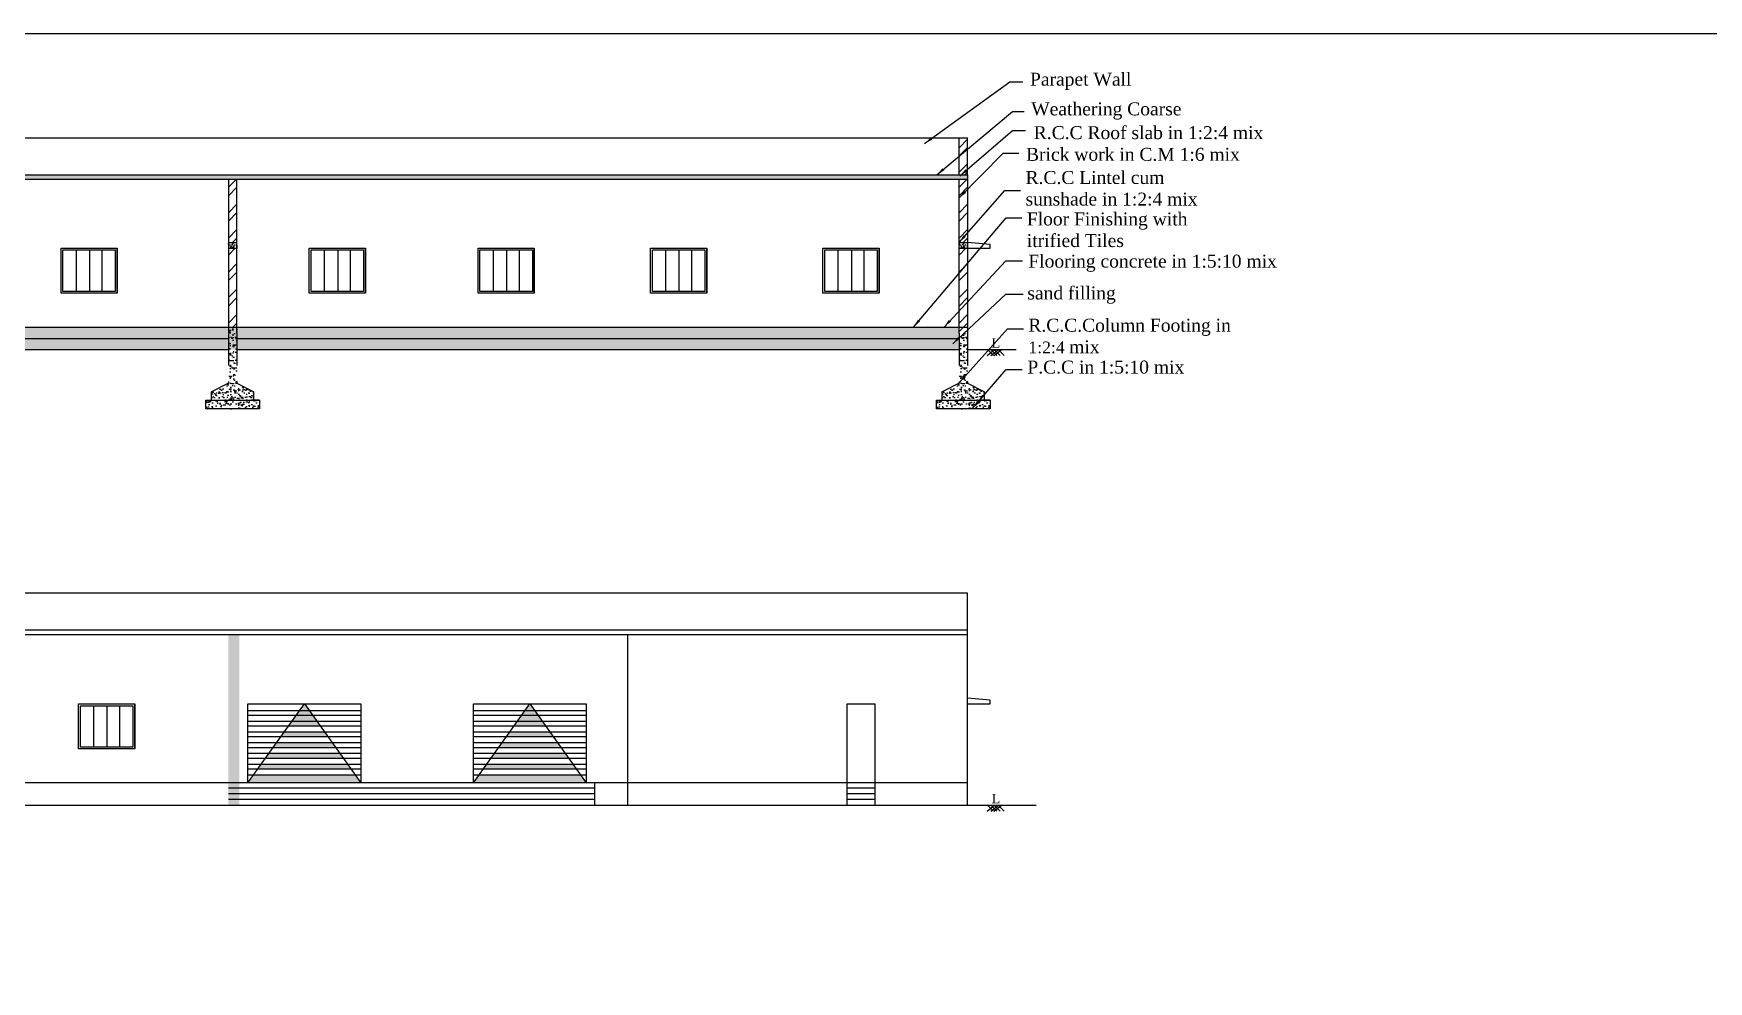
# Model space of a CAD drawing. Header units: metres. Extents: x 0 to 1012, y 0 to 496.
# Drawn here: x 852.19 to 897.52, y 333.28 to 358.91 of the extents above; entities that cross this region are included whole.
import ezdxf

# ---------------------------------------------------------------- set-up
doc = ezdxf.new("R2010")
doc.units = ezdxf.units.M
doc.header["$LTSCALE"] = 3.5
doc.header["$MEASUREMENT"] = 0
doc.linetypes.add('HIDDEN', pattern=[0.375, 0.25, -0.125])
doc.layers.get('0').update_dxf_attribs({"linetype": 'CONTINUOUS'})
doc.dimstyles.get("Standard").update_dxf_attribs({"dimtxt": 0.18, "dimasz": 0.18, "dimexe": 0.18, "dimexo": 0.0625, "dimgap": 0.09, "dimtad": 0, "dimtih": 1, "dimtoh": 1, "dimdec": 4, "dimzin": 0, "dimdsep": 46, "dimtxsty": 'Standard', "dimcen": 0.09, "dimadec": 0, "dimazin": 0, "dimtfac": 1, "dimtdec": 4, "dimtofl": 0, "dimtmove": 0, "dimatfit": 3, "dimfxl": 0, "dimtolj": 1, "dimtzin": 0, "dimarcsym": 0})

msp = doc.modelspace()

# ---------------------------------------------------------------- hatches: boundary and pattern name
at = {"linetype": 'Continuous'}
h = msp.add_hatch(dxfattribs=at)
h.set_pattern_fill('ANSI32', color=256, scale=1.25, style=0)
h.set_pattern_definition([(45, (3932.8238, -4055.6386), (-0.331456304, 0.331456304), []), (45, (3933.0448, -4055.6386), (-0.331456304, 0.331456304), [])])
h.paths.add_polyline_path([(877.46597, 356.09144), (877.23597, 356.09144), (877.23597, 355.0902), (877.46597, 355.0902)])
h = msp.add_hatch()
h.set_pattern_fill('AR-CONC', color=256, scale=0.1)
h.set_pattern_definition([(50, (-37039.8571, 34333.7109), (0.7172601826, -0.062752135), [0.075, -0.825]), (355, (-37039.8571, 34333.7109), (-0.138751334, 0.752192134), [0.06, -0.66]), (100.4514445, (-37039.7973, 34333.70565), (0.578508847, 0.689439991), [0.063740192, -0.701142112]), (46.1842, (-37039.8571, 34333.9109), (1.06724133, -0.165519281), [0.1125, -1.2375]), (96.6356355, (-37039.7681, 34333.8971), (0.934661946, 0.9741186), [0.095610342, -1.05171376]), (351.184164, (-37039.8571, 34333.9109), (0.934661945, 0.9741186), [0.09, -0.99]), (21, (-37039.7571, 34333.8609), (0.596907052, -0.402618891), [0.075, -0.825]), (326, (-37039.7571, 34333.8609), (0.243315332, 0.725150045), [0.06, -0.66]), (71.4514447, (-37039.70734, 34333.8273), (0.840222377, 0.322531153), [0.06374019, -0.701142112]), (37.5, (-37039.85708, 34333.71087), (0.0121598553, 0.3328938538), [0, -0.652, 0, -0.67, 0, -0.6625]), (7.5, (-37039.85708, 34333.71087), (0.2630695374, 0.394411712), [0, -0.382, 0, -0.637, 0, -0.2525]), (327.5, (-37040.08008, 34333.71087), (0.5338224362, -0.0225548717), [0, -0.25, 0, -0.78, 0, -1.035]), (317.5, (-37040.1801, 34333.71087), (0.5831861693, 0.1001049823), [0, -0.325, 0, -0.518, 0, -0.735])])
h.paths.add_polyline_path([(877.4652, 355.09126), (813.9252, 355.09126), (813.9252, 354.97126), (816.28217, 354.97126), (877.4652, 354.97126)])
h = msp.add_hatch(dxfattribs=at)
h.set_pattern_fill('ANSI32', color=256, scale=1.3, style=0)
h.set_pattern_definition([(45, (3913.05303, -4053.41756), (-0.344714556, 0.344714556), []), (45, (3913.28284, -4053.41756), (-0.344714556, 0.344714556), [])])
h.paths.add_polyline_path([(857.6952, 354.00138), (857.6952, 354.97126), (857.4652, 354.97126), (857.4652, 353.25964), (857.6952, 353.25964), (857.6952, 353.41126)])
h = msp.add_hatch(dxfattribs=at)
h.set_pattern_fill('ANSI32', color=256, scale=1.3, style=0)
h.set_pattern_definition([(45, (3932.82303, -4053.4176), (-0.344714556, 0.344714556), []), (45, (3933.05284, -4053.4176), (-0.344714556, 0.344714556), [])])
h.paths.add_polyline_path([(877.4652, 354.00134), (877.4652, 354.97126), (877.2352, 354.97126), (877.2352, 353.2596), (877.4652, 353.2596), (877.4652, 353.41122)])
h = msp.add_hatch(dxfattribs=at)
h.set_pattern_fill('ANSI32', color=256, scale=1.3, style=0)
h.set_pattern_definition([(45, (3913.05303, -4055.7115), (-0.344714556, 0.344714556), []), (45, (3913.28284, -4055.7115), (-0.344714556, 0.344714556), [])])
h.paths.add_polyline_path([(857.6952, 351.70742), (857.6952, 353.10732), (857.4652, 353.10732), (857.4652, 350.97126), (857.6952, 350.97126), (857.6952, 351.11729)])
h = msp.add_hatch()
h.set_pattern_fill('AR-CONC', color=256, scale=0.025, style=0)
h.set_pattern_definition([(50, (884.77278, 661.56735), (0.179315046, -0.015688034), [0.01875, -0.20625]), (355, (884.77278, 661.56735), (-0.03468783, 0.18804803), [0.015, -0.165]), (100.4514, (884.78772, 661.56604), (0.14462735, 0.17235989), [0.01593505, -0.17528553]), (46.1842, (884.77278, 661.61735), (0.26681026, -0.04137975), [0.028125, -0.309375]), (96.6356, (884.795, 661.6139), (0.23366568, 0.24352947), [0.02390257, -0.26292825]), (351.1842, (884.77278, 661.61735), (0.23366549, 0.24352965), [0.0225, -0.2475]), (21, (884.79778, 661.60485), (0.14922676, -0.10065472), [0.01875, -0.20625]), (326, (884.79778, 661.60485), (0.06082883, 0.18128751), [0.015, -0.165]), (71.4514, (884.81021, 661.59646), (0.21005566, 0.08063262), [0.01593505, -0.17528553]), (37.5, (884.772776, 661.56735), (0.003039964, 0.083223463), [0, -0.163, 0, -0.1675, 0, -0.165625]), (7.5, (884.77278, 661.56735), (0.065767384, 0.098602928), [0, -0.0955, 0, -0.15925, 0, -0.063125]), (327.5, (884.717026, 661.56735), (0.133455609, -0.005638718), [0, -0.0625, 0, -0.195, 0, -0.25875]), (317.5, (884.69203, 661.56735), (0.145796542, 0.025026246), [0, -0.08125, 0, -0.1295, 0, -0.18375])])
h.paths.add_polyline_path([(857.6952, 353.25964), (857.46671, 353.25964), (857.46671, 353.10732), (857.6952, 353.10732)])
h = msp.add_hatch(dxfattribs=at)
h.set_pattern_fill('ANSI32', color=256, scale=1.3, style=0)
h.set_pattern_definition([(45, (3932.82303, -4055.71156), (-0.344714556, 0.344714556), []), (45, (3933.05284, -4055.71156), (-0.344714556, 0.344714556), [])])
h.paths.add_polyline_path([(877.4652, 351.70738), (877.4652, 353.10728), (877.2352, 353.10728), (877.2352, 350.8112), (877.4652, 350.8112), (877.4652, 351.11725)])
h = msp.add_hatch()
h.set_pattern_fill('AR-CONC', color=256, scale=0.025, style=0)
h.set_pattern_definition([(50, (904.54278, 661.56731), (0.179315046, -0.015688034), [0.01875, -0.20625]), (355, (904.54278, 661.5673), (-0.03468783, 0.18804803), [0.015, -0.165]), (100.4514, (904.55772, 661.566), (0.14462735, 0.17235989), [0.01593505, -0.17528553]), (46.1842, (904.54278, 661.6173), (0.26681026, -0.04137975), [0.028125, -0.309375]), (96.6356, (904.565, 661.61386), (0.23366568, 0.24352947), [0.02390257, -0.26292825]), (351.1842, (904.54278, 661.6173), (0.23366549, 0.24352965), [0.0225, -0.2475]), (21, (904.56778, 661.60481), (0.14922676, -0.10065472), [0.01875, -0.20625]), (326, (904.56778, 661.6048), (0.06082883, 0.18128751), [0.015, -0.165]), (71.4514, (904.58021, 661.59642), (0.21005566, 0.08063262), [0.01593505, -0.17528553]), (37.5, (904.542776, 661.56731), (0.003039964, 0.083223463), [0, -0.163, 0, -0.1675, 0, -0.165625]), (7.5, (904.54278, 661.56731), (0.065767384, 0.098602928), [0, -0.0955, 0, -0.15925, 0, -0.063125]), (327.5, (904.487026, 661.56731), (0.133455609, -0.005638718), [0, -0.0625, 0, -0.195, 0, -0.25875]), (317.5, (904.46203, 661.56731), (0.145796542, 0.025026246), [0, -0.08125, 0, -0.1295, 0, -0.18375])])
h.paths.add_polyline_path([(877.4652, 353.2596), (877.23671, 353.2596), (877.23671, 353.10728), (877.4652, 353.10728)])
h = msp.add_hatch()
h.set_pattern_fill('AR-CONC', color=256, scale=0.1)
h.set_pattern_definition([(50, (-37039.8571, 34332.60085), (0.7172601826, -0.062752135), [0.075, -0.825]), (355, (-37039.8571, 34332.60085), (-0.138751334, 0.752192134), [0.06, -0.66]), (100.4514445, (-37039.7973, 34332.5956), (0.578508847, 0.689439991), [0.063740192, -0.701142112]), (46.1842, (-37039.8571, 34332.80085), (1.06724133, -0.165519281), [0.1125, -1.2375]), (96.6356355, (-37039.7681, 34332.7871), (0.934661946, 0.9741186), [0.095610342, -1.05171376]), (351.184164, (-37039.8571, 34332.8009), (0.934661945, 0.9741186), [0.09, -0.99]), (21, (-37039.7571, 34332.75085), (0.596907052, -0.402618891), [0.075, -0.825]), (326, (-37039.7571, 34332.75085), (0.243315332, 0.725150045), [0.06, -0.66]), (71.4514447, (-37039.70734, 34332.7173), (0.840222377, 0.322531153), [0.06374019, -0.701142112]), (37.5, (-37039.85708, 34332.60085), (0.0121598553, 0.3328938538), [0, -0.652, 0, -0.67, 0, -0.6625]), (7.5, (-37039.85708, 34332.60085), (0.2630695374, 0.394411712), [0, -0.382, 0, -0.637, 0, -0.2525]), (327.5, (-37040.08008, 34332.60085), (0.5338224362, -0.0225548717), [0, -0.25, 0, -0.78, 0, -1.035]), (317.5, (-37040.1801, 34332.60085), (0.5831861693, 0.1001049823), [0, -0.325, 0, -0.518, 0, -0.735])])
h.paths.add_polyline_path([(877.2352, 350.97126), (814.1552, 350.97126), (814.1552, 350.65891), (877.2352, 350.6618)])
h = msp.add_hatch()
h.set_pattern_fill('AR-SAND', color=256, scale=0.08)
h.set_pattern_definition([(37.5, (-36996.31708, 34332.60085), (-0.00503946865, 0.15414590152), [0, -0.1216, 0, -0.136, 0, -0.13]), (7.5, (-36996.31708, 34332.60085), (0.1415821364, 0.2257716852), [0, -0.0656, 0, -0.1096, 0, -0.042]), (327.5, (-36996.41548, 34332.60085), (0.24913134894, 0.0004527243), [0, -0.04, 0, -0.144, 0, -0.188]), (317.5, (-36996.41548, 34332.60085), (0.2404901284, 0.0702140452), [0, -0.02, 0, -0.0944, 0, -0.108])])
h.paths.add_polyline_path([(857.6952, 349.45124), (857.6952, 350.36126), (857.4652, 350.36126), (857.4652, 349.45124), (857.0052, 349.22124), (857.0052, 348.99124), (858.1552, 348.99124), (858.1552, 349.22124)])
h.paths.add_polyline_path([(857.6952, 350.97126), (857.4652, 350.97126), (857.4652, 350.36126), (857.6952, 350.36126)])
h = msp.add_hatch()
h.set_pattern_fill('AR-SAND', color=256, scale=0.3)
h.set_pattern_definition([(37.5, (-37039.8571, 34332.60085), (-0.0188980074, 0.5780471307), [0, -0.456, 0, -0.51, 0, -0.4875]), (7.5, (-37039.8571, 34332.60085), (0.530933012, 0.84664382), [0, -0.246, 0, -0.411, 0, -0.1575]), (327.5, (-37040.2261, 34332.60085), (0.9342425585, 0.001697716), [0, -0.15, 0, -0.54, 0, -0.705]), (317.5, (-37040.2261, 34332.60085), (0.901837981, 0.26330267), [0, -0.075, 0, -0.354, 0, -0.405])])
h.paths.add_polyline_path([(877.2352, 350.6618), (814.1552, 350.65891), (814.1552, 350.36126), (877.2352, 350.36126)])
h = msp.add_hatch()
h.set_pattern_fill('AR-SAND', color=256, scale=0.08)
h.set_pattern_definition([(37.5, (-36976.54708, 34332.60081), (-0.00503946865, 0.15414590152), [0, -0.1216, 0, -0.136, 0, -0.13]), (7.5, (-36976.54708, 34332.60081), (0.1415821364, 0.2257716852), [0, -0.0656, 0, -0.1096, 0, -0.042]), (327.5, (-36976.64548, 34332.60081), (0.24913134894, 0.0004527243), [0, -0.04, 0, -0.144, 0, -0.188]), (317.5, (-36976.64548, 34332.60081), (0.2404901284, 0.0702140452), [0, -0.02, 0, -0.0944, 0, -0.108])])
h.paths.add_polyline_path([(877.4652, 349.4512), (877.4652, 350.36122), (877.2352, 350.36122), (877.2352, 349.4512), (876.7752, 349.2212), (876.7752, 348.9912), (877.9252, 348.9912), (877.9252, 349.2212)])
h.paths.add_polyline_path([(877.4652, 350.8112), (877.2352, 350.8112), (877.2352, 350.36122), (877.4652, 350.36122)])
h = msp.add_hatch()
h.set_pattern_fill('AR-CONC', color=256, scale=0.04)
h.set_pattern_definition([(50, (-36996.31708, 34332.60085), (0.286904073, -0.025100854), [0.03, -0.33]), (355, (-36996.31708, 34332.60085), (-0.0555005334, 0.3008768535), [0.024, -0.264]), (100.45144446, (-36996.29317, 34332.59876), (0.2314035387, 0.2757759964), [0.0254960768, -0.2804568448]), (46.1842, (-36996.31708, 34332.68085), (0.4268965323, -0.0662077123), [0.045, -0.495]), (96.6356355, (-36996.2815, 34332.67533), (0.3738647783, 0.3896474403), [0.0382441368, -0.420685504]), (351.184164, (-36996.3171, 34332.68085), (0.373864778, 0.38964744), [0.036, -0.3960000004]), (21, (-36996.27708, 34332.66085), (0.2387628208, -0.1610475563), [0.03, -0.33]), (326, (-36996.27708, 34332.66085), (0.0973261328, 0.290060018), [0.024, -0.264]), (71.45144474, (-36996.25718, 34332.64743), (0.3360889507, 0.1290124611), [0.025496076, -0.2804568448]), (37.5, (-36996.31708, 34332.60085), (0.00486394213, 0.13315754153), [0, -0.2608, 0, -0.268, 0, -0.265]), (7.5, (-36996.31708, 34332.60085), (0.10522781498, 0.15776468475), [0, -0.1528, 0, -0.2548, 0, -0.101]), (327.5, (-36996.40628, 34332.60085), (0.21352897447, -0.0090219487), [0, -0.1, 0, -0.312, 0, -0.414]), (317.5, (-36996.44628, 34332.60085), (0.23327446774, 0.0400419929), [0, -0.13, 0, -0.2072, 0, -0.294])])
h.paths.add_polyline_path([(858.30369, 348.99124), (856.8552, 348.99124), (856.8552, 348.76124), (858.30369, 348.76124)])
h = msp.add_hatch()
h.set_pattern_fill('AR-CONC', color=256, scale=0.04)
h.set_pattern_definition([(50, (-36976.54708, 34332.6008), (0.286904073, -0.025100854), [0.03, -0.33]), (355, (-36976.54708, 34332.6008), (-0.0555005334, 0.3008768535), [0.024, -0.264]), (100.45144446, (-36976.52317, 34332.59872), (0.2314035387, 0.2757759964), [0.0254960768, -0.2804568448]), (46.1842, (-36976.54708, 34332.6808), (0.4268965323, -0.0662077123), [0.045, -0.495]), (96.6356355, (-36976.5115, 34332.6753), (0.3738647783, 0.3896474403), [0.0382441368, -0.420685504]), (351.184164, (-36976.5471, 34332.6808), (0.373864778, 0.38964744), [0.036, -0.3960000004]), (21, (-36976.50708, 34332.6608), (0.2387628208, -0.1610475563), [0.03, -0.33]), (326, (-36976.50708, 34332.6608), (0.0973261328, 0.290060018), [0.024, -0.264]), (71.45144474, (-36976.48718, 34332.6474), (0.3360889507, 0.1290124611), [0.025496076, -0.2804568448]), (37.5, (-36976.54708, 34332.60081), (0.00486394213, 0.13315754153), [0, -0.2608, 0, -0.268, 0, -0.265]), (7.5, (-36976.54708, 34332.60081), (0.10522781498, 0.15776468475), [0, -0.1528, 0, -0.2548, 0, -0.101]), (327.5, (-36976.63628, 34332.60081), (0.21352897447, -0.0090219487), [0, -0.1, 0, -0.312, 0, -0.414]), (317.5, (-36976.67628, 34332.60081), (0.23327446774, 0.0400419929), [0, -0.13, 0, -0.2072, 0, -0.294])])
h.paths.add_polyline_path([(878.07369, 348.9912), (876.6252, 348.9912), (876.6252, 348.7612), (878.07369, 348.7612)])
msp.add_hatch(color=256).paths.add_polyline_path([(857.7652, 342.6531), (857.4652, 342.65325), (857.4652, 338.04317), (857.7652, 338.04317)])
h = msp.add_hatch(color=256)
h.dxf.hatch_style = 1
h.paths.add_polyline_path([(859.5202, 340.78523), (859.38718, 340.59927), (859.65322, 340.59927)])
h.paths.add_polyline_path([(859.65322, 340.59927), (859.38718, 340.59927), (859.2942, 340.46927), (859.7462, 340.46927)])
h.paths.add_polyline_path([(859.7462, 340.46927), (859.2942, 340.46927), (859.17975, 340.30927), (859.86064, 340.30927)])
h.paths.add_polyline_path([(859.86064, 340.30927), (859.17975, 340.30927), (859.08677, 340.17927), (859.95363, 340.17927)])
h.paths.add_polyline_path([(860.06807, 340.01927), (858.97233, 340.01927), (858.87934, 339.88927), (860.16106, 339.88927)])
h.paths.add_polyline_path([(860.2755, 339.72927), (858.7649, 339.72927), (858.67191, 339.59927), (860.36849, 339.59927)])
h.paths.add_polyline_path([(860.48293, 339.43927), (858.55747, 339.43927), (858.46448, 339.30927), (860.57592, 339.30927)])
h.paths.add_polyline_path([(860.69036, 339.14927), (858.35004, 339.14927), (858.25705, 339.01927), (860.78334, 339.01927)])
h.paths.add_polyline_path([(860.89779, 338.85927), (858.14261, 338.85927), (857.9952, 338.65317), (861.0452, 338.65317)])
h = msp.add_hatch(color=256)
h.dxf.hatch_style = 1
h.paths.add_polyline_path([(865.6202, 340.78523), (865.48718, 340.59927), (865.75322, 340.59927)])
h.paths.add_polyline_path([(865.75322, 340.59927), (865.48718, 340.59927), (865.3942, 340.46927), (865.8462, 340.46927)])
h.paths.add_polyline_path([(865.8462, 340.46927), (865.3942, 340.46927), (865.27975, 340.30927), (865.96064, 340.30927)])
h.paths.add_polyline_path([(865.96064, 340.30927), (865.27975, 340.30927), (865.18677, 340.17927), (866.05363, 340.17927)])
h.paths.add_polyline_path([(866.16807, 340.01927), (865.07233, 340.01927), (864.97934, 339.88927), (866.26106, 339.88927)])
h.paths.add_polyline_path([(866.3755, 339.72927), (864.8649, 339.72927), (864.77191, 339.59927), (866.46849, 339.59927)])
h.paths.add_polyline_path([(866.58293, 339.43927), (864.65747, 339.43927), (864.56448, 339.30927), (866.67592, 339.30927)])
h.paths.add_polyline_path([(866.79036, 339.14927), (864.45004, 339.14927), (864.35705, 339.01927), (866.88334, 339.01927)])
h.paths.add_polyline_path([(866.99779, 338.85927), (864.24261, 338.85927), (864.0952, 338.65317), (867.1452, 338.65317)])

# ---------------------------------------------------------------- linework, layer by layer
for p, q in [((813.9252, 356.09126), (877.4652, 356.09126)), ((813.9252, 355.09126), (877.4652, 355.09126)), ((813.9252, 354.97126), (877.4652, 354.97126)), ((857.4652, 354.97126), (857.4652, 350.81124)), ((857.6952, 350.81124), (857.6952, 354.97126)), ((877.4652, 355.09126), (877.4652, 350.8112)), ((852.93554, 351.88732), (852.93554, 353.10732)), ((854.45554, 351.88732), (854.45554, 353.10732)), ((857.4652, 353.10732), (857.6952, 353.10732)), ((857.46671, 353.25964), (857.6952, 353.25964)), ((857.6952, 352.65126), (857.6952, 353.41126)), ((859.65285, 351.88732), (859.65285, 353.10732)), ((861.17285, 351.88732), (861.17285, 353.10732)), ((864.22285, 351.88732), (864.22285, 353.10732)), ((865.74285, 351.88732), (865.74285, 353.10732)), ((868.88785, 351.88732), (868.88785, 353.10732)), ((870.40785, 351.88732), (870.40785, 353.10732)), ((873.55285, 351.88732), (873.55285, 353.10732)), ((875.07285, 351.88732), (875.07285, 353.10732)), ((877.2352, 353.10728), (877.4652, 353.10728)), ((877.23671, 353.2596), (877.4652, 353.2596)), ((878.0752, 353.20728), (877.4652, 353.2596)), ((877.4652, 353.10728), (878.0752, 353.10728)), ((878.0752, 353.10757), (878.0752, 353.20757)), ((853.34198, 353.05732), (853.34198, 351.93732)), ((853.70563, 353.05732), (853.70563, 351.93732)), ((854.04281, 353.05732), (854.04281, 351.93732)), ((860.05929, 353.05732), (860.05929, 351.93732)), ((860.42294, 353.05732), (860.42294, 351.93732)), ((860.76012, 353.05732), (860.76012, 351.93732)), ((864.62929, 353.05732), (864.62929, 351.93732)), ((864.99294, 353.05732), (864.99294, 351.93732)), ((865.33012, 353.05732), (865.33012, 351.93732)), ((869.29429, 353.05732), (869.29429, 351.93732)), ((869.65794, 353.05732), (869.65794, 351.93732)), ((869.99512, 353.05732), (869.99512, 351.93732)), ((873.95929, 353.05732), (873.95929, 351.93732)), ((874.32294, 353.05732), (874.32294, 351.93732)), ((874.66012, 353.05732), (874.66012, 351.93732)), ((854.45554, 351.88732), (852.93554, 351.88732)), ((861.17285, 351.88732), (859.65285, 351.88732)), ((865.74285, 351.88732), (864.22285, 351.88732)), ((870.40785, 351.88732), (868.88785, 351.88732)), ((875.07285, 351.88732), (873.55285, 351.88732)), ((813.9252, 350.97126), (877.4652, 350.97126)), ((831.6752, 350.66094), (857.4652, 350.66392)), ((857.6952, 350.66395), (877.24017, 350.66621)), ((831.6752, 350.36126), (857.4652, 350.36126)), ((857.6952, 350.36126), (877.2352, 350.36126)), ((877.4652, 350.36126), (878.41671, 350.36126)), ((877.4652, 350.36126), (878.78556, 350.36126)), ((878.19545, 350.35423), (877.9931, 350.19211)), ((878.19545, 350.35423), (877.9931, 350.19211)), ((878.01771, 350.35423), (878.16938, 350.20126)), ((878.3012, 350.35423), (878.09884, 350.19211)), ((878.3012, 350.35423), (878.09884, 350.19211)), ((878.10571, 350.35423), (878.25738, 350.20126)), ((878.10571, 350.35423), (878.25738, 350.20126)), ((878.3892, 350.35423), (878.18684, 350.19211)), ((878.3892, 350.35423), (878.18684, 350.19211)), ((878.19545, 350.35423), (878.34713, 350.20126)), ((878.19545, 350.35423), (878.34713, 350.20126)), ((878.3012, 350.35423), (878.45287, 350.20126)), ((878.3012, 350.35423), (878.45287, 350.20126)), ((877.4652, 343.77317), (813.9252, 343.77317)), ((877.4652, 338.04317), (877.4652, 343.77317)), ((877.4652, 342.77317), (813.9252, 342.77317)), ((877.4652, 342.77317), (813.9252, 342.77317)), ((877.4652, 342.77317), (813.9252, 342.77317)), ((877.4652, 342.77317), (813.9252, 342.77317)), ((877.4652, 342.77317), (813.9252, 342.77317)), ((877.4652, 342.77317), (813.9252, 342.77317)), ((877.4652, 342.65317), (813.9252, 342.65317)), ((877.4652, 342.65317), (813.9252, 342.65317)), ((868.2752, 338.04317), (868.2752, 342.65317)), ((878.0752, 340.88523), (877.4652, 340.93756)), ((878.0752, 340.78553), (878.0752, 340.88553)), ((853.40952, 339.56523), (853.40952, 340.78523)), ((853.81597, 340.73523), (853.81597, 339.61523)), ((854.17962, 340.73523), (854.17962, 339.61523)), ((854.51679, 340.73523), (854.51679, 339.61523)), ((854.92952, 339.56523), (854.92952, 340.78523)), ((857.9952, 338.65317), (857.9952, 340.78523)), ((857.9952, 340.78523), (861.0452, 340.78523)), ((857.9952, 338.65317), (859.5202, 340.78523)), ((859.5202, 340.78523), (861.0452, 338.65317)), ((861.0452, 340.78523), (861.0452, 338.65317)), ((864.0952, 338.65317), (864.0952, 340.78523)), ((864.0952, 340.78523), (867.1452, 340.78523)), ((864.0952, 338.65317), (865.6202, 340.78523)), ((865.6202, 340.78523), (867.1452, 338.65317)), ((867.1452, 340.78523), (867.1452, 338.65317)), ((874.2052, 338.04317), (874.2052, 340.78523)), ((874.2052, 340.78523), (874.9652, 340.78523)), ((874.9652, 338.04317), (874.9652, 340.78523)), ((877.4652, 340.78523), (878.0752, 340.78523)), ((854.92952, 339.56523), (853.40952, 339.56523)), ((877.4652, 338.65317), (813.9252, 338.65317)), ((867.3752, 338.65317), (867.3752, 338.04317)), ((867.3752, 338.50317), (857.4652, 338.50317)), ((867.3752, 338.35317), (857.4652, 338.35317)), ((867.3752, 338.19817), (857.4652, 338.19817)), ((874.9652, 338.50317), (874.2052, 338.50317)), ((874.9652, 338.35317), (874.2052, 338.35317)), ((874.9652, 338.20317), (874.2052, 338.20317)), ((813.92533, 338.04317), (877.46533, 338.04317)), ((877.46533, 338.04317), (879.32034, 338.04317)), ((878.19558, 338.03614), (877.99323, 337.87402)), ((878.19558, 338.03614), (877.99323, 337.87402)), ((878.01783, 338.03614), (878.16951, 337.88317)), ((878.30132, 338.03614), (878.09897, 337.87402)), ((878.30132, 338.03614), (878.09897, 337.87402)), ((878.10583, 338.03614), (878.25751, 337.88317)), ((878.10583, 338.03614), (878.25751, 337.88317)), ((878.38932, 338.03614), (878.18697, 337.87402)), ((878.38932, 338.03614), (878.18697, 337.87402)), ((878.19558, 338.03614), (878.34726, 337.88317)), ((878.19558, 338.03614), (878.34726, 337.88317)), ((878.30132, 338.03614), (878.453, 337.88317)), ((878.30132, 338.03614), (878.453, 337.88317))]:
    msp.add_line(p, q)
for p, q in [((877.2352, 355.09144), (877.2352, 356.09144)), ((877.4652, 355.09126), (877.4652, 356.09144)), ((857.6952, 350.81124), (857.6952, 354.97126)), ((877.2352, 350.8112), (877.2352, 354.97126)), ((861.0452, 340.59927), (857.9952, 340.59927)), ((861.0452, 340.46927), (857.9952, 340.46927)), ((867.1452, 340.59927), (864.0952, 340.59927)), ((867.1452, 340.46927), (864.0952, 340.46927)), ((861.0452, 340.30927), (857.9952, 340.30927)), ((861.0452, 340.17927), (857.9952, 340.17927)), ((861.0452, 340.01927), (857.9952, 340.01927)), ((867.1452, 340.30927), (864.0952, 340.30927)), ((867.1452, 340.17927), (864.0952, 340.17927)), ((867.1452, 340.01927), (864.0952, 340.01927)), ((861.0452, 339.88927), (857.9952, 339.88927)), ((861.0452, 339.72927), (857.9952, 339.72927)), ((861.0452, 339.59927), (857.9952, 339.59927)), ((867.1452, 339.88927), (864.0952, 339.88927)), ((867.1452, 339.72927), (864.0952, 339.72927)), ((867.1452, 339.59927), (864.0952, 339.59927)), ((861.0452, 339.43927), (857.9952, 339.43927)), ((861.0452, 339.30927), (857.9952, 339.30927)), ((861.0452, 339.14927), (857.9952, 339.14927)), ((867.1452, 339.43927), (864.0952, 339.43927)), ((867.1452, 339.30927), (864.0952, 339.30927)), ((867.1452, 339.14927), (864.0952, 339.14927)), ((861.0452, 339.01927), (857.9952, 339.01927)), ((861.0452, 338.85927), (857.9952, 338.85927)), ((867.1452, 339.01927), (864.0952, 339.01927)), ((867.1452, 338.85927), (864.0952, 338.85927))]:
    msp.add_line(p, q, dxfattribs=at)
at = {"linetype": 'HIDDEN'}
for p, q in [((857.4652, 350.81124), (857.4652, 349.45124)), ((857.6952, 350.81124), (857.6952, 349.45124)), ((877.2352, 350.8112), (877.2352, 349.4512)), ((877.4652, 350.8112), (877.4652, 349.4512)), ((857.4652, 349.45124), (857.0052, 349.22124)), ((857.0052, 348.99124), (857.0052, 349.22124)), ((857.6952, 349.45124), (858.1552, 349.22124)), ((858.1552, 348.99124), (858.1552, 349.22124)), ((877.2352, 349.4512), (876.7752, 349.2212)), ((876.7752, 348.9912), (876.7752, 349.2212)), ((877.4652, 349.4512), (877.9252, 349.2212)), ((877.9252, 348.9912), (877.9252, 349.2212)), ((856.8552, 348.76124), (856.8552, 348.99124)), ((856.8552, 348.99124), (857.69369, 348.99124)), ((856.8552, 348.99124), (857.0052, 348.99124)), ((856.8552, 348.76124), (856.8552, 348.91124)), ((857.4652, 348.76124), (856.8552, 348.76124)), ((858.30369, 348.76124), (857.4652, 348.76124)), ((857.6952, 348.99124), (858.3052, 348.99124)), ((858.3052, 348.99124), (858.0752, 348.99124)), ((858.3052, 348.99124), (858.1552, 348.99124)), ((858.3052, 348.99124), (858.3052, 348.76124)), ((876.6252, 348.7612), (876.6252, 348.9912)), ((876.6252, 348.9912), (877.46369, 348.9912)), ((876.6252, 348.9912), (876.7752, 348.9912)), ((876.6252, 348.7612), (876.6252, 348.9112)), ((877.2352, 348.7612), (876.6252, 348.7612)), ((878.07369, 348.7612), (877.2352, 348.7612)), ((877.4652, 348.9912), (878.0752, 348.9912)), ((878.0752, 348.9912), (877.8452, 348.9912)), ((878.0752, 348.9912), (877.9252, 348.9912)), ((878.0752, 348.9912), (878.0752, 348.7612))]:
    msp.add_line(p, q, dxfattribs=at)
for points in [[(946.76772, 152.80989), (620.11287, 152.80989), (620.11287, 358.90797), (946.76772, 358.90797)], [(852.93554, 353.10732), (854.45554, 353.10732), (854.45554, 351.88732), (852.93554, 351.88732)], [(859.65285, 353.10732), (861.17285, 353.10732), (861.17285, 351.88732), (859.65285, 351.88732)], [(864.22285, 353.10732), (865.74285, 353.10732), (865.74285, 351.88732), (864.22285, 351.88732)], [(868.88785, 353.10732), (870.40785, 353.10732), (870.40785, 351.88732), (868.88785, 351.88732)], [(873.55285, 353.10732), (875.07285, 353.10732), (875.07285, 351.88732), (873.55285, 351.88732)], [(852.98554, 353.05732), (854.40554, 353.05732), (854.40554, 351.93732), (852.98554, 351.93732)], [(859.70285, 353.05732), (861.12285, 353.05732), (861.12285, 351.93732), (859.70285, 351.93732)], [(864.27285, 353.05732), (865.69285, 353.05732), (865.69285, 351.93732), (864.27285, 351.93732)], [(868.93785, 353.05732), (870.35785, 353.05732), (870.35785, 351.93732), (868.93785, 351.93732)], [(873.60285, 353.05732), (875.02285, 353.05732), (875.02285, 351.93732), (873.60285, 351.93732)], [(853.40952, 340.78523), (854.92952, 340.78523), (854.92952, 339.56523), (853.40952, 339.56523)], [(853.45952, 340.73523), (854.87952, 340.73523), (854.87952, 339.61523), (853.45952, 339.61523)]]:
    msp.add_lwpolyline(points, close=True)

# ---------------------------------------------------------------- texts
at = {"attachment_point": 1}
for s, insert, char_height, width in [('{\\fTimes New Roman Baltic|b0|i0|c0|p18;Parapet Wall}', (879.15586, 357.84854), 0.35, 7.6253554), ('{\\fTimes New Roman Baltic|b0|i0|c0|p18;Weathering Coarse }', (879.18921, 357.04549), 0.35, 7.6253554), ('{\\fTimes New Roman Baltic|b0|i0|c0|p18;R.C.C Roof slab in 1:2:4 mix}', (879.25792, 356.40326), 0.35, 7.6253554), ('{\\fTimes New Roman Baltic|b0|i0|c0|p18;Brick work in C.M 1:6 mix}', (879.04866, 355.81681), 0.35, 7.6253554), ('{\\fTimes New Roman Baltic|b0|i0|c0|p18;R.C.C Lintel cum\\Psunshade in 1:2:4 mix}', (879.03539, 355.19043), 0.35, 7.6253554), ('{\\fTimes New Roman Baltic|b0|i0|c0|p18;Floor Finishing with \\Pitrified Tiles}', (879.07007, 354.06937), 0.35, 7.6253554), ('{\\fTimes New Roman Baltic|b0|i0|c0|p18;Flooring concrete in 1:5:10 mix}', (879.11127, 352.92908), 0.35, 7.6253554), ('{\\fTimes New Roman Baltic|b0|i0|c0|p18;sand filling}', (879.08357, 352.06794), 0.35, 7.6253554), ('{\\fTimes New Roman Baltic|b0|i0|c0|p18;R.C.C.Column Footing in  \\P\\H0.90596x;1:2:4 \\H1.1038x;mix}', (879.11217, 351.19693), 0.35, 7.6253554), ('{\\fTimes New Roman Baltic|b0|i0|c0|p18;L}', (878.11622, 350.67013), 0.2538732, 0.504135), ('{\\fTimes New Roman Baltic|b0|i0|c0|p18;P.C.C in 1:5:10 mix}', (879.08613, 350.06486), 0.35, 7.6253554), ('{\\fTimes New Roman Baltic|b0|i0|c0|p18;L}', (878.11635, 338.35205), 0.2538732, 0.504135)]:
    msp.add_mtext(s, dxfattribs=dict(at, insert=insert, char_height=char_height, width=width))

# ---------------------------------------------------------------- leaders
for points in [[(876.30578, 355.9342), (878.60846, 357.60411), (878.96555, 357.60411)], [(876.63748, 355.09126), (878.67977, 356.80407), (878.9994, 356.80407)], [(877.26119, 355.05832), (878.67977, 356.28597), (879.0332, 356.28597)], [(877.23671, 354.46162), (878.43165, 355.67162), (878.85559, 355.67162)], [(877.23671, 353.2596), (878.47381, 354.66791), (878.89775, 354.66791)], [(876.00145, 350.97122), (878.51473, 353.92262), (878.93867, 353.92262)], [(876.83007, 350.97122), (878.5058, 352.76486), (878.95027, 352.76486)], [(877.06621, 350.52124), (878.5058, 351.8587), (878.96911, 351.8587)], [(877.23671, 349.46375), (878.54562, 350.92338), (878.97855, 350.92338)], [(877.23671, 349.46375), (878.54562, 350.92338), (878.97855, 350.92338)], [(877.59359, 348.7612), (878.51111, 349.82664), (878.94, 349.82664)], [(877.59359, 348.7612), (878.51111, 349.82664), (878.94, 349.82664)]]:
    msp.add_leader(points, dimstyle='Standard', override={"dimasz": 0.23, "dimgap": 0.09, "dimtad": 0})

doc.saveas('drawing.dxf')
